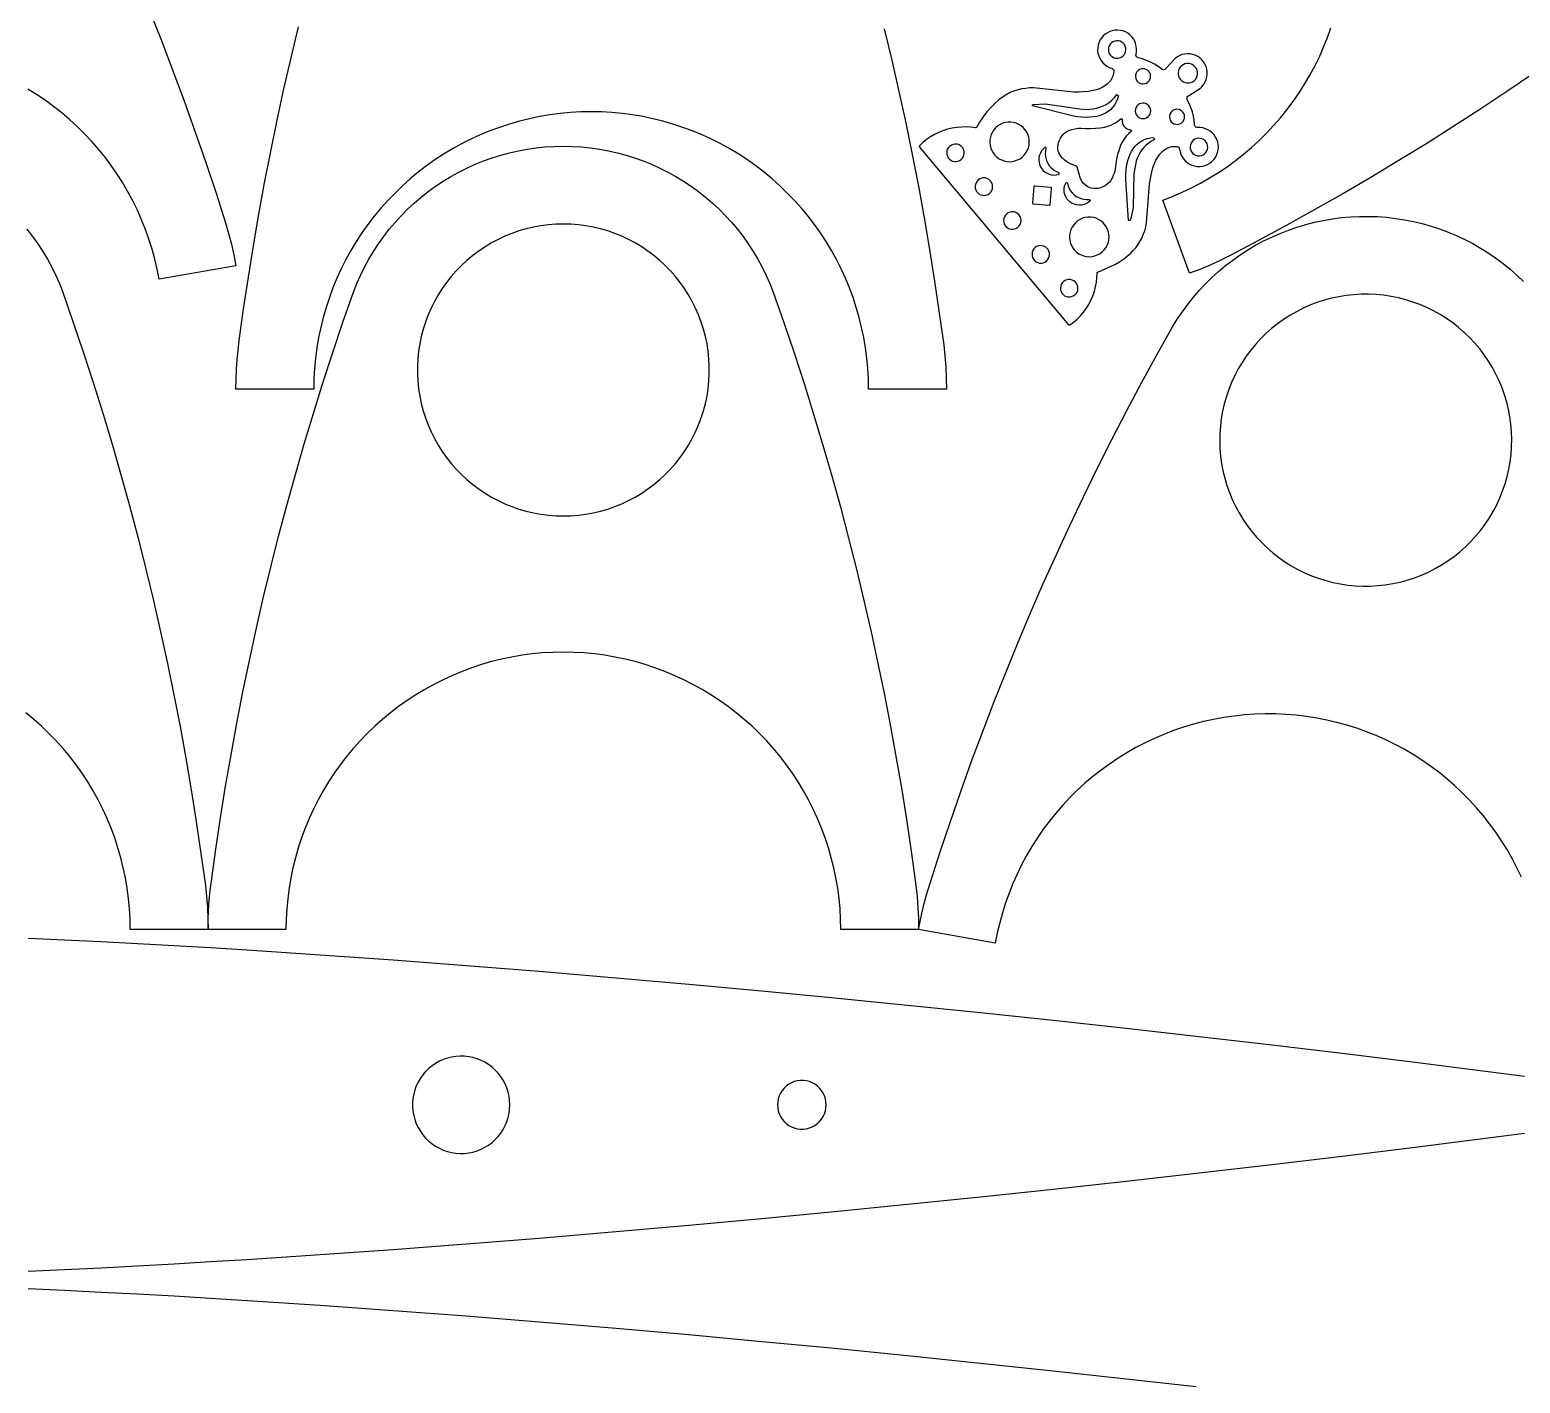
# Model space of a CAD drawing. Extents: x 0 to 1250, y 0 to 2500.
# Drawn here: x 127.7 to 280.8, y 421.6 to 560.6 of the extents above; entities that cross this region are included whole.
import ezdxf

# ---------------------------------------------------------------- set-up
doc = ezdxf.new("R2010")
doc.units = 0
doc.layers.get('0').update_dxf_attribs({"linetype": 'CONTINUOUS', "lineweight": 25})

msp = doc.modelspace()

# ---------------------------------------------------------------- linework, layer by layer
for points in [[(139.989, 562.604), (141.207, 559.53), (142.39, 556.443), (143.539, 553.343), (144.653, 550.23), (145.733, 547.105), (146.777, 543.968), (147.787, 540.82), (148.106, 539.727), (148.39, 538.625), (148.64, 537.514), (148.855, 536.396), (140.977, 535.007), (140.772, 536.053), (140.529, 537.09), (140.246, 538.118), (139.926, 539.135), (139.568, 540.139), (139.172, 541.128), (138.74, 542.102), (138.271, 543.06), (137.767, 543.999), (137.229, 544.919), (136.656, 545.818), (136.05, 546.695), (135.412, 547.548), (134.742, 548.377), (134.042, 549.181), (133.312, 549.958), (132.554, 550.707), (131.768, 551.427), (130.956, 552.117), (130.118, 552.776), (129.257, 553.404), (128.373, 553.999), (127.467, 554.56)], [(215.464, 560.738), (216.237, 557.523), (216.974, 554.3), (217.675, 551.069), (218.34, 547.831), (218.969, 544.585), (219.562, 541.332), (220.119, 538.073), (220.64, 534.808), (221.124, 531.538), (221.572, 528.262), (221.696, 527.13), (221.785, 525.995), (221.838, 524.858), (221.856, 523.72), (213.856, 523.72), (213.836, 524.785), (213.776, 525.85), (213.676, 526.911), (213.537, 527.967), (213.359, 529.018), (213.141, 530.062), (212.884, 531.096), (212.589, 532.12), (212.256, 533.133), (211.885, 534.132), (211.478, 535.117), (211.033, 536.085), (210.553, 537.037), (210.037, 537.97), (209.487, 538.883), (208.903, 539.774), (208.286, 540.644), (207.638, 541.489), (206.958, 542.31), (206.248, 543.105), (205.508, 543.872), (204.74, 544.612), (203.946, 545.322), (203.125, 546.002), (202.279, 546.651), (201.41, 547.268), (200.518, 547.851), (199.606, 548.401), (198.673, 548.917), (197.721, 549.397), (196.752, 549.842), (195.768, 550.25), (194.769, 550.62), (193.756, 550.953), (192.732, 551.249), (191.697, 551.505), (190.654, 551.723), (189.603, 551.901), (188.547, 552.04), (187.485, 552.14), (186.421, 552.2), (185.356, 552.22), (184.29, 552.2), (183.226, 552.14), (182.165, 552.04), (181.108, 551.901), (180.057, 551.723), (179.014, 551.505), (177.979, 551.249), (176.955, 550.953), (175.942, 550.62), (174.943, 550.25), (173.959, 549.842), (172.99, 549.397), (172.038, 548.917), (171.106, 548.401), (170.193, 547.851), (169.301, 547.268), (168.432, 546.651), (167.586, 546.002), (166.765, 545.322), (165.971, 544.612), (165.203, 543.872), (164.464, 543.105), (163.753, 542.31), (163.073, 541.489), (162.424, 540.644), (161.808, 539.774), (161.224, 538.883), (160.674, 537.97), (160.158, 537.037), (159.678, 536.085), (159.233, 535.117), (158.826, 534.132), (158.455, 533.133), (158.122, 532.12), (157.827, 531.096), (157.57, 530.062), (157.352, 529.018), (157.174, 527.967), (157.035, 526.911), (156.935, 525.85), (156.875, 524.785), (156.856, 523.72), (148.856, 523.72), (148.869, 524.723), (148.911, 525.725), (148.98, 526.725), (149.076, 527.724), (149.2, 528.719), (149.649, 531.97), (150.134, 535.216), (150.655, 538.456), (151.212, 541.69), (151.805, 544.918), (152.433, 548.14), (153.096, 551.354), (153.795, 554.561), (154.529, 557.759), (155.299, 560.95)], [(282.159, 556.145), (279.423, 554.289), (276.666, 552.463), (273.89, 550.668), (271.093, 548.905), (268.278, 547.172), (265.443, 545.471), (262.589, 543.801), (259.717, 542.163), (256.827, 540.557), (253.92, 538.984), (250.995, 537.442), (249.973, 536.939), (248.937, 536.467), (247.887, 536.028), (246.823, 535.622), (244.087, 543.14), (245.081, 543.523), (246.061, 543.943), (247.024, 544.399), (247.969, 544.892), (248.896, 545.419), (249.802, 545.98), (250.686, 546.575), (251.548, 547.203), (252.385, 547.862), (253.197, 548.552), (253.983, 549.272), (254.741, 550.021), (255.471, 550.798), (256.171, 551.601), (256.841, 552.431), (257.479, 553.284), (258.085, 554.161), (258.658, 555.06), (259.197, 555.98), (259.701, 556.919), (260.169, 557.876), (260.601, 558.851), (260.997, 559.84), (261.355, 560.844)], [(280.923, 473.571), (280.467, 474.534), (279.975, 475.479), (279.448, 476.406), (278.886, 477.312), (278.291, 478.196), (277.664, 479.057), (277.004, 479.895), (276.314, 480.707), (275.594, 481.493), (274.845, 482.251), (274.068, 482.981), (273.265, 483.681), (272.436, 484.351), (271.582, 484.989), (270.705, 485.595), (269.806, 486.168), (268.887, 486.707), (267.947, 487.21), (266.99, 487.679), (266.016, 488.111), (265.026, 488.507), (264.022, 488.865), (263.006, 489.185), (261.978, 489.468), (260.94, 489.711), (259.894, 489.916), (258.842, 490.082), (257.783, 490.207), (256.721, 490.294), (255.656, 490.34), (254.59, 490.347), (253.525, 490.314), (252.462, 490.241), (251.402, 490.128), (250.347, 489.976), (249.298, 489.784), (248.258, 489.553), (247.227, 489.284), (246.206, 488.976), (245.198, 488.63), (244.203, 488.247), (243.224, 487.827), (242.261, 487.37), (241.315, 486.878), (240.389, 486.351), (239.483, 485.79), (238.599, 485.195), (237.737, 484.567), (236.9, 483.908), (236.087, 483.218), (235.302, 482.498), (234.543, 481.749), (233.814, 480.972), (233.113, 480.168), (232.443, 479.339), (231.805, 478.486), (231.199, 477.609), (230.627, 476.71), (230.088, 475.79), (229.584, 474.851), (229.116, 473.894), (228.683, 472.919), (228.288, 471.93), (227.93, 470.926), (227.609, 469.909), (227.327, 468.882), (227.083, 467.844), (226.878, 466.798), (219, 468.187), (219.188, 469.172), (219.402, 470.152), (219.644, 471.126), (219.912, 472.092), (220.207, 473.051), (221.214, 476.174), (222.256, 479.287), (223.331, 482.387), (224.441, 485.476), (225.585, 488.552), (226.763, 491.615), (227.975, 494.665), (229.22, 497.702), (230.499, 500.724), (231.81, 503.733), (233.155, 506.726), (234.533, 509.705), (235.944, 512.668), (237.387, 515.616), (238.863, 518.547), (240.371, 521.462), (241.911, 524.36), (243.483, 527.241), (245.087, 530.105), (245.574, 530.899), (246.093, 531.672), (246.643, 532.424), (247.223, 533.154), (247.832, 533.859), (248.469, 534.538), (249.133, 535.192), (249.823, 535.818), (250.537, 536.415), (251.276, 536.984), (252.036, 537.521), (252.818, 538.028), (253.62, 538.502), (254.44, 538.944), (255.278, 539.352), (256.131, 539.726), (256.999, 540.065), (257.88, 540.368), (258.772, 540.636), (259.675, 540.867), (260.586, 541.061), (261.504, 541.219), (262.428, 541.339), (263.356, 541.422), (264.286, 541.467), (265.218, 541.474), (266.149, 541.443), (267.078, 541.375), (268.004, 541.269), (268.924, 541.126), (269.838, 540.946), (270.744, 540.729), (271.641, 540.475), (272.526, 540.185), (273.399, 539.86), (274.258, 539.499), (275.102, 539.104), (275.929, 538.675), (276.738, 538.213), (277.527, 537.719), (278.296, 537.193), (279.043, 536.636), (279.767, 536.05), (280.467, 535.435), (281.141, 534.792)], [(127.39, 540.143), (127.96, 539.406), (128.501, 538.648), (129.01, 537.867), (129.487, 537.067), (129.932, 536.249), (130.343, 535.413), (130.719, 534.561), (131.061, 533.694), (132.151, 530.572), (133.207, 527.439), (134.227, 524.294), (135.212, 521.139), (136.162, 517.972), (137.077, 514.795), (137.956, 511.608), (138.8, 508.411), (139.609, 505.205), (140.382, 501.991), (141.118, 498.768), (141.82, 495.537), (142.485, 492.298), (143.114, 489.052), (143.707, 485.8), (144.264, 482.541), (144.784, 479.276), (145.268, 476.006), (145.716, 472.73), (145.84, 471.598), (145.929, 470.463), (145.982, 469.326), (146, 468.187), (138, 468.187), (137.98, 469.253), (137.92, 470.317), (137.821, 471.378), (137.682, 472.435), (137.503, 473.486), (137.285, 474.529), (137.029, 475.564), (136.734, 476.588), (136.401, 477.6), (136.03, 478.599), (135.622, 479.584), (135.178, 480.553), (134.697, 481.504), (134.182, 482.437), (133.632, 483.35), (133.048, 484.242), (132.431, 485.111), (131.782, 485.957), (131.102, 486.777), (130.392, 487.572), (129.653, 488.34), (128.885, 489.079), (128.09, 489.789), (127.269, 490.469)], [(281.252, 453.094), (277.502, 453.579), (273.752, 454.055), (270, 454.525), (262.505, 455.443), (255.006, 456.336), (247.504, 457.204), (240, 458.048), (232.504, 458.866), (225.005, 459.661), (217.504, 460.43), (210, 461.173), (202.504, 461.889), (195.006, 462.577), (187.504, 463.237), (180.001, 463.868), (172.504, 464.468), (165.006, 465.035), (157.504, 465.567), (150, 466.061), (146.252, 466.293), (142.504, 466.514), (138.755, 466.724), (135.005, 466.923), (131.255, 467.109), (127.504, 467.283)], [(127.504, 433.077), (131.255, 433.251), (135.005, 433.438), (138.755, 433.636), (142.504, 433.846), (146.252, 434.067), (150, 434.299), (157.504, 434.793), (165.006, 435.325), (172.504, 435.892), (180.001, 436.492), (187.504, 437.123), (195.006, 437.783), (202.504, 438.471), (210, 439.187), (217.504, 439.93), (225.005, 440.699), (232.504, 441.493), (240, 442.312), (247.504, 443.156), (255.006, 444.024), (262.505, 444.917), (270, 445.835), (273.752, 446.305), (277.502, 446.781), (281.252, 447.266)], [(247.504, 421.189), (240, 422.033), (232.504, 422.852), (225.005, 423.646), (217.504, 424.415), (210, 425.159), (202.504, 425.874), (195.006, 426.563), (187.504, 427.223), (180.001, 427.854), (172.504, 428.453), (165.006, 429.021), (157.504, 429.553), (150, 430.047), (146.252, 430.279), (142.504, 430.5), (138.755, 430.71), (135.005, 430.908), (131.255, 431.094), (127.504, 431.268)]]:
    msp.add_lwpolyline(points)
for points in [[(219.083, 548.588), (234.395, 530.34), (234.528, 530.322), (234.916, 530.608), (235.282, 530.923), (235.623, 531.265), (235.938, 531.631), (236.224, 532.02), (236.48, 532.429), (236.704, 532.856), (236.896, 533.299), (237.054, 533.756), (237.176, 534.222), (237.264, 534.697), (237.316, 535.177), (237.331, 535.659), (237.349, 535.717), (237.397, 535.754), (238.778, 536.339), (239.211, 536.561), (239.63, 536.809), (240.034, 537.081), (240.421, 537.378), (240.789, 537.697), (241.056, 537.966), (241.304, 538.254), (241.53, 538.558), (241.734, 538.879), (241.914, 539.213), (242.083, 539.6), (242.225, 539.999), (242.337, 540.407), (242.42, 540.822), (242.704, 544.823), (242.987, 546.23), (243.095, 546.578), (243.228, 546.916), (243.385, 547.244), (243.566, 547.559), (243.77, 547.861), (243.935, 548.051), (244.121, 548.222), (244.325, 548.37), (244.545, 548.493), (244.782, 548.584), (245.029, 548.642), (245.282, 548.666), (245.536, 548.656), (245.634, 548.629), (245.719, 548.57), (245.778, 548.487), (245.806, 548.388), (245.853, 548.118), (245.937, 547.856), (246.056, 547.608), (246.208, 547.379), (246.39, 547.173), (246.598, 546.994), (246.829, 546.845), (247.078, 546.729), (247.341, 546.649), (247.612, 546.605), (247.887, 546.599), (248.16, 546.63), (248.426, 546.699), (248.68, 546.803), (248.918, 546.942), (249.134, 547.111), (249.325, 547.309), (249.487, 547.531), (249.617, 547.773), (249.713, 548.03), (249.773, 548.299), (249.795, 548.572), (249.779, 548.847), (249.726, 549.116), (249.637, 549.376), (249.512, 549.621), (249.356, 549.847), (249.17, 550.049), (248.958, 550.224), (248.723, 550.368), (248.472, 550.479), (248.208, 550.554), (247.935, 550.592), (247.661, 550.592), (247.564, 550.601), (247.476, 550.641), (247.405, 550.706), (247.358, 550.79), (247.341, 550.886), (247.302, 551.334), (247.229, 551.778), (247.122, 552.215), (246.981, 552.643), (246.807, 553.058), (246.601, 553.458), (246.571, 553.55), (246.571, 553.646), (246.602, 553.737), (246.661, 553.814), (246.74, 553.868), (247.942, 554.644), (248.139, 554.834), (248.308, 555.048), (248.446, 555.283), (248.551, 555.535), (248.62, 555.799), (248.654, 556.07), (248.649, 556.343), (248.608, 556.613), (248.53, 556.875), (248.418, 557.124), (248.273, 557.354), (248.097, 557.564), (247.895, 557.747), (247.669, 557.901), (247.425, 558.023), (247.167, 558.11), (246.899, 558.162), (246.626, 558.176), (246.354, 558.154), (246.088, 558.094), (245.832, 557.999), (245.591, 557.869), (245.371, 557.709), (244.397, 556.66), (244.33, 556.591), (244.245, 556.547), (244.149, 556.532), (244.054, 556.548), (243.969, 556.594), (243.609, 556.863), (243.23, 557.104), (242.833, 557.317), (242.422, 557.499), (241.998, 557.65), (241.565, 557.769), (241.474, 557.803), (241.399, 557.864), (241.347, 557.945), (241.323, 558.039), (241.331, 558.135), (241.378, 558.406), (241.388, 558.681), (241.36, 558.954), (241.295, 559.221), (241.194, 559.476), (241.059, 559.716), (240.892, 559.934), (240.697, 560.128), (240.477, 560.292), (240.237, 560.426), (239.98, 560.525), (239.713, 560.588), (239.439, 560.613), (239.165, 560.601), (238.894, 560.552), (238.633, 560.466), (238.387, 560.345), (238.159, 560.191), (237.954, 560.007), (237.777, 559.797), (237.63, 559.565), (237.516, 559.315), (237.438, 559.052), (237.396, 558.78), (237.392, 558.505), (237.426, 558.233), (237.497, 557.967), (237.603, 557.714), (237.744, 557.478), (237.915, 557.263), (238.114, 557.073), (238.337, 556.913), (238.58, 556.785), (238.839, 556.691), (238.931, 556.647), (239.003, 556.574), (239.046, 556.481), (239.055, 556.379), (239.023, 556.132), (238.957, 555.891), (238.86, 555.661), (238.734, 555.447), (238.58, 555.251), (238.401, 555.077), (238.139, 554.886), (237.86, 554.722), (237.566, 554.586), (237.259, 554.481), (236.944, 554.407), (236.451, 554.32), (235.953, 554.264), (235.453, 554.24), (234.952, 554.249), (230.792, 554.67), (230.397, 554.663), (230.003, 554.628), (229.612, 554.567), (229.227, 554.478), (228.848, 554.363), (228.419, 554.187), (228.005, 553.976), (227.61, 553.732), (227.236, 553.456), (226.887, 553.15), (226.437, 552.689), (226.015, 552.203), (225.623, 551.692), (225.263, 551.158), (224.936, 550.604), (224.892, 550.563), (224.832, 550.555), (224.354, 550.624), (223.872, 550.657), (223.39, 550.653), (222.909, 550.613), (222.432, 550.537), (221.962, 550.425), (221.502, 550.278), (221.055, 550.097), (220.622, 549.883), (220.207, 549.637), (219.812, 549.36), (219.438, 549.055), (219.088, 548.722)], [(239.968, 557.925), (240.099, 558.06), (240.198, 558.22), (240.263, 558.396), (240.289, 558.583), (240.276, 558.77), (240.224, 558.951), (240.136, 559.117), (240.015, 559.262), (239.866, 559.377), (239.697, 559.46), (239.515, 559.505), (239.327, 559.512), (239.141, 559.479), (238.967, 559.409), (238.811, 559.303), (238.68, 559.168), (238.58, 559.009), (238.516, 558.832), (238.49, 558.645), (238.503, 558.458), (238.555, 558.277), (238.643, 558.111), (238.764, 557.967), (238.912, 557.851), (239.082, 557.768), (239.264, 557.723), (239.452, 557.716), (239.637, 557.749), (239.812, 557.819)], [(242.552, 555.267), (242.672, 555.393), (242.761, 555.543), (242.814, 555.709), (242.829, 555.882), (242.806, 556.055), (242.744, 556.218), (242.648, 556.363), (242.521, 556.483), (242.372, 556.572), (242.206, 556.626), (242.032, 556.641), (241.86, 556.617), (241.697, 556.555), (241.552, 556.459), (241.432, 556.333), (241.343, 556.183), (241.289, 556.017), (241.274, 555.844), (241.298, 555.671), (241.359, 555.508), (241.456, 555.363), (241.582, 555.243), (241.732, 555.154), (241.898, 555.1), (242.071, 555.085), (242.244, 555.109), (242.407, 555.171)], [(247.299, 555.41), (247.436, 555.551), (247.543, 555.715), (247.616, 555.897), (247.653, 556.089), (247.65, 556.285), (247.61, 556.477), (247.533, 556.657), (247.422, 556.819), (247.282, 556.956), (247.118, 557.064), (246.936, 557.137), (246.743, 557.173), (246.547, 557.171), (246.356, 557.13), (246.175, 557.053), (246.014, 556.943), (245.876, 556.802), (245.769, 556.638), (245.696, 556.456), (245.66, 556.264), (245.662, 556.068), (245.703, 555.876), (245.78, 555.696), (245.89, 555.534), (246.03, 555.397), (246.195, 555.289), (246.376, 555.216), (246.569, 555.18), (246.765, 555.182), (246.957, 555.223), (247.137, 555.3)], [(239.546, 553.845), (239.478, 553.636), (239.396, 553.432), (239.266, 553.157), (239.107, 552.897), (238.921, 552.655), (238.711, 552.435), (238.455, 552.237), (238.181, 552.067), (237.89, 551.926), (237.587, 551.816), (237.273, 551.737), (236.953, 551.692), (236.542, 551.655), (236.129, 551.644), (235.716, 551.659), (235.305, 551.7), (234.898, 551.766), (230.7, 552.815), (230.714, 552.935), (230.814, 552.983), (232.004, 553.03), (235.553, 552.517), (235.894, 552.481), (236.237, 552.469), (236.579, 552.483), (236.92, 552.522), (237.273, 552.585), (237.618, 552.683), (237.951, 552.816), (238.269, 552.981), (238.576, 553.189), (238.861, 553.427), (239.121, 553.692), (239.353, 553.981)], [(242.562, 551.706), (242.685, 551.835), (242.775, 551.987), (242.83, 552.156), (242.845, 552.333), (242.821, 552.509), (242.758, 552.675), (242.66, 552.823), (242.531, 552.945), (242.379, 553.036), (242.21, 553.091), (242.033, 553.106), (241.857, 553.082), (241.691, 553.019), (241.543, 552.921), (241.42, 552.792), (241.33, 552.64), (241.275, 552.471), (241.26, 552.294), (241.284, 552.118), (241.347, 551.952), (241.445, 551.804), (241.574, 551.681), (241.726, 551.591), (241.895, 551.536), (242.072, 551.521), (242.248, 551.545), (242.414, 551.608)], [(240.837, 550.354), (240.872, 550.306), (240.872, 550.246), (240.839, 550.197), (240.569, 549.96), (240.323, 549.698), (240.103, 549.414), (239.912, 549.11), (239.752, 548.788), (239.585, 548.313), (239.445, 547.829), (239.334, 547.337), (239.25, 546.841), (239.195, 546.34), (239.148, 546.108), (239.083, 545.881), (239, 545.66), (238.891, 545.409), (238.75, 545.173), (238.579, 544.959), (238.382, 544.769), (238.161, 544.606), (237.938, 544.493), (237.703, 544.408), (237.46, 544.352), (237.212, 544.326), (236.975, 544.327), (236.741, 544.363), (236.515, 544.435), (236.303, 544.541), (236.097, 544.698), (235.915, 544.882), (235.76, 545.09), (235.637, 545.318), (235.272, 546.557), (235.25, 546.605), (235.206, 546.635), (234.932, 546.731), (234.666, 546.847), (234.41, 546.981), (234.18, 547.115), (233.966, 547.273), (233.771, 547.452), (233.596, 547.652), (233.489, 547.815), (233.404, 547.99), (233.344, 548.176), (233.309, 548.368), (233.304, 548.606), (233.329, 548.844), (233.382, 549.077), (233.463, 549.301), (233.571, 549.515), (233.7, 549.712), (233.853, 549.891), (234.028, 550.048), (234.221, 550.182), (234.431, 550.29), (234.737, 550.401), (235.054, 550.479), (235.376, 550.525), (235.702, 550.537), (236.185, 550.507), (236.67, 550.503), (237.153, 550.524), (237.635, 550.571), (238.114, 550.644), (238.473, 550.744), (238.821, 550.88), (239.152, 551.05), (239.466, 551.253), (239.757, 551.486), (239.812, 551.51), (239.87, 551.499), (239.912, 551.457), (239.922, 551.398), (239.918, 551.211), (239.952, 551.027), (240.023, 550.853), (240.127, 550.698), (240.262, 550.568), (240.42, 550.468), (240.596, 550.402), (240.781, 550.374)], [(246.048, 551.1), (246.168, 551.227), (246.257, 551.376), (246.311, 551.542), (246.326, 551.716), (246.302, 551.888), (246.24, 552.051), (246.144, 552.196), (246.018, 552.316), (245.868, 552.405), (245.702, 552.459), (245.529, 552.474), (245.356, 552.45), (245.193, 552.389), (245.048, 552.292), (244.928, 552.166), (244.839, 552.016), (244.785, 551.85), (244.77, 551.677), (244.794, 551.504), (244.856, 551.341), (244.952, 551.196), (245.078, 551.076), (245.228, 550.987), (245.394, 550.934), (245.567, 550.919), (245.74, 550.942), (245.903, 551.004)], [(229.645, 547.567), (229.849, 547.764), (230.024, 547.988), (230.166, 548.233), (230.272, 548.496), (230.34, 548.772), (230.37, 549.054), (230.36, 549.337), (230.311, 549.616), (230.223, 549.886), (230.099, 550.141), (229.941, 550.376), (229.751, 550.587), (229.533, 550.769), (229.293, 550.919), (229.034, 551.035), (228.761, 551.113), (228.481, 551.152), (228.197, 551.152), (227.916, 551.113), (227.643, 551.035), (227.384, 550.919), (227.144, 550.769), (226.927, 550.587), (226.737, 550.376), (226.578, 550.141), (226.454, 549.886), (226.366, 549.616), (226.317, 549.337), (226.307, 549.054), (226.337, 548.772), (226.406, 548.496), (226.512, 548.233), (226.654, 547.988), (226.828, 547.764), (227.032, 547.567), (227.262, 547.401), (227.512, 547.268), (227.778, 547.171), (228.056, 547.112), (228.339, 547.092), (228.622, 547.112), (228.899, 547.171), (229.165, 547.268), (229.416, 547.401)], [(205.151, 530.572), (206.207, 527.439), (207.227, 524.294), (208.212, 521.139), (209.162, 517.972), (210.077, 514.795), (210.956, 511.608), (211.8, 508.411), (212.609, 505.205), (213.382, 501.991), (214.118, 498.768), (214.82, 495.537), (215.485, 492.298), (216.114, 489.052), (216.707, 485.8), (217.264, 482.541), (217.784, 479.276), (218.268, 476.006), (218.716, 472.73), (218.84, 471.598), (218.929, 470.463), (218.982, 469.326), (219, 468.187), (211, 468.187), (210.98, 469.253), (210.92, 470.317), (210.821, 471.378), (210.682, 472.435), (210.503, 473.486), (210.285, 474.529), (210.029, 475.564), (209.734, 476.588), (209.401, 477.6), (209.03, 478.599), (208.622, 479.584), (208.178, 480.553), (207.697, 481.504), (207.182, 482.437), (206.632, 483.35), (206.048, 484.242), (205.431, 485.111), (204.782, 485.957), (204.102, 486.777), (203.392, 487.572), (202.653, 488.34), (201.885, 489.079), (201.09, 489.789), (200.269, 490.469), (199.424, 491.118), (198.555, 491.735), (197.663, 492.319), (196.75, 492.869), (195.817, 493.385), (194.866, 493.865), (193.897, 494.309), (192.912, 494.717), (191.913, 495.088), (190.9, 495.421), (189.876, 495.716), (188.842, 495.973), (187.798, 496.19), (186.748, 496.369), (185.691, 496.508), (184.63, 496.608), (183.566, 496.667), (182.5, 496.687), (181.434, 496.667), (180.37, 496.608), (179.309, 496.508), (178.252, 496.369), (177.202, 496.19), (176.158, 495.973), (175.124, 495.716), (174.1, 495.421), (173.087, 495.088), (172.088, 494.717), (171.103, 494.309), (170.134, 493.865), (169.183, 493.385), (168.25, 492.869), (167.337, 492.319), (166.445, 491.735), (165.576, 491.118), (164.731, 490.469), (163.91, 489.789), (163.115, 489.079), (162.347, 488.34), (161.608, 487.572), (160.898, 486.777), (160.218, 485.957), (159.569, 485.111), (158.952, 484.242), (158.368, 483.35), (157.818, 482.437), (157.303, 481.504), (156.822, 480.553), (156.378, 479.584), (155.97, 478.599), (155.599, 477.6), (155.266, 476.588), (154.971, 475.564), (154.715, 474.529), (154.497, 473.486), (154.318, 472.435), (154.179, 471.378), (154.08, 470.317), (154.02, 469.253), (154, 468.187), (146, 468.187), (146.014, 469.19), (146.055, 470.192), (146.124, 471.193), (146.22, 472.191), (146.344, 473.187), (146.793, 476.438), (147.279, 479.683), (147.8, 482.924), (148.357, 486.158), (148.949, 489.386), (149.577, 492.607), (150.241, 495.821), (150.94, 499.028), (151.674, 502.227), (152.443, 505.417), (153.248, 508.599), (154.088, 511.772), (154.963, 514.935), (155.872, 518.088), (156.816, 521.231), (157.795, 524.364), (158.809, 527.485), (159.857, 530.596), (160.939, 533.694), (161.281, 534.561), (161.657, 535.413), (162.068, 536.249), (162.513, 537.067), (162.99, 537.867), (163.499, 538.648), (164.04, 539.406), (164.61, 540.143), (165.21, 540.855), (165.839, 541.543), (166.495, 542.205), (167.177, 542.839), (167.884, 543.446), (168.615, 544.023), (169.369, 544.57), (170.144, 545.087), (170.94, 545.571), (171.755, 546.023), (172.587, 546.441), (173.436, 546.826), (174.299, 547.176), (175.176, 547.49), (176.065, 547.769), (176.965, 548.011), (177.873, 548.217), (178.79, 548.386), (179.712, 548.518), (180.639, 548.612), (181.569, 548.668), (182.5, 548.687), (183.431, 548.668), (184.361, 548.612), (185.288, 548.518), (186.21, 548.386), (187.127, 548.217), (188.035, 548.011), (188.935, 547.769), (189.824, 547.49), (190.701, 547.176), (191.564, 546.826), (192.413, 546.441), (193.245, 546.023), (194.06, 545.571), (194.856, 545.087), (195.631, 544.57), (196.385, 544.023), (197.116, 543.446), (197.823, 542.839), (198.505, 542.205), (199.161, 541.543), (199.79, 540.855), (200.39, 540.143), (200.96, 539.406), (201.501, 538.648), (202.01, 537.867), (202.487, 537.067), (202.932, 536.249), (203.343, 535.413), (203.719, 534.561), (204.061, 533.694)], [(223.363, 547.317), (223.494, 547.453), (223.593, 547.612), (223.658, 547.789), (223.684, 547.975), (223.671, 548.163), (223.619, 548.344), (223.531, 548.51), (223.41, 548.654), (223.261, 548.77), (223.092, 548.852), (222.91, 548.898), (222.722, 548.904), (222.536, 548.872), (222.362, 548.801), (222.206, 548.696), (222.075, 548.561), (221.976, 548.401), (221.911, 548.224), (221.885, 548.038), (221.898, 547.85), (221.95, 547.669), (222.038, 547.503), (222.159, 547.359), (222.308, 547.243), (222.477, 547.161), (222.659, 547.115), (222.847, 547.109), (223.033, 547.141), (223.207, 547.212)], [(233.371, 545.778), (233.422, 545.813), (233.443, 545.871), (233.426, 545.93), (233.378, 545.968), (233.127, 546.083), (232.893, 546.23), (232.681, 546.407), (232.495, 546.611), (232.337, 546.838), (232.212, 547.084), (232.12, 547.344), (232.064, 547.615), (232.045, 547.891), (232.063, 548.166), (232.118, 548.437), (232.115, 548.498), (232.077, 548.546), (232.018, 548.563), (231.96, 548.542), (231.78, 548.38), (231.627, 548.191), (231.505, 547.981), (231.417, 547.756), (231.364, 547.519), (231.348, 547.277), (231.369, 547.035), (231.427, 546.8), (231.52, 546.576), (231.647, 546.369), (231.804, 546.184), (231.987, 546.025), (232.192, 545.896), (232.415, 545.8), (232.65, 545.739), (232.891, 545.715), (233.133, 545.728)], [(241.673, 549.055), (241.938, 549.22), (242.219, 549.356), (242.513, 549.462), (242.816, 549.536), (243.125, 549.579), (243.226, 549.365), (242.922, 549.201), (242.635, 549.009), (242.367, 548.79), (242.122, 548.546), (241.901, 548.281), (241.725, 548.016), (241.573, 547.738), (241.445, 547.447), (241.343, 547.147), (241.122, 545.836), (241.024, 542.374), (240.76, 541.129), (240.696, 541.039), (240.575, 541.046), (240.272, 545.263), (240.277, 545.78), (240.321, 546.294), (240.404, 546.804), (240.525, 547.305), (240.614, 547.596), (240.728, 547.877), (240.868, 548.147), (241.032, 548.402), (241.219, 548.642), (241.427, 548.863)], [(248.373, 547.907), (248.504, 548.042), (248.604, 548.202), (248.668, 548.379), (248.694, 548.565), (248.681, 548.753), (248.629, 548.934), (248.541, 549.1), (248.42, 549.244), (248.272, 549.36), (248.103, 549.442), (247.92, 549.488), (247.732, 549.494), (247.547, 549.462), (247.372, 549.391), (247.216, 549.286), (247.086, 549.151), (246.986, 548.991), (246.922, 548.814), (246.896, 548.628), (246.909, 548.44), (246.96, 548.259), (247.049, 548.093), (247.17, 547.949), (247.318, 547.833), (247.487, 547.751), (247.67, 547.705), (247.858, 547.699), (248.043, 547.731), (248.218, 547.802)], [(226.283, 543.837), (226.414, 543.972), (226.514, 544.132), (226.578, 544.309), (226.604, 544.495), (226.591, 544.683), (226.539, 544.864), (226.451, 545.03), (226.33, 545.174), (226.182, 545.29), (226.012, 545.372), (225.83, 545.418), (225.642, 545.424), (225.457, 545.392), (225.282, 545.321), (225.126, 545.216), (224.996, 545.081), (224.896, 544.921), (224.831, 544.744), (224.805, 544.558), (224.818, 544.37), (224.87, 544.189), (224.959, 544.023), (225.079, 543.879), (225.228, 543.763), (225.397, 543.681), (225.579, 543.635), (225.767, 543.629), (225.953, 543.661), (226.127, 543.732)], [(232.515, 542.708), (232.658, 544.338), (232.649, 544.389), (232.616, 544.429), (232.567, 544.446), (230.936, 544.589), (230.885, 544.58), (230.846, 544.547), (230.828, 544.498), (230.685, 542.868), (230.694, 542.817), (230.728, 542.777), (230.776, 542.759), (232.407, 542.617), (232.458, 542.626), (232.498, 542.659)], [(236.57, 543.189), (236.611, 543.143), (236.617, 543.082), (236.586, 543.029), (236.395, 542.88), (236.182, 542.762), (235.955, 542.679), (235.717, 542.631), (235.475, 542.62), (235.234, 542.646), (234.999, 542.709), (234.778, 542.807), (234.573, 542.938), (234.391, 543.098), (234.236, 543.285), (234.112, 543.493), (234.02, 543.717), (233.964, 543.953), (233.945, 544.195), (233.964, 544.437), (234.019, 544.673), (234.109, 544.898), (234.152, 544.942), (234.212, 544.953), (234.268, 544.926), (234.297, 544.873), (234.366, 544.605), (234.471, 544.349), (234.608, 544.11), (234.777, 543.891), (234.973, 543.697), (235.194, 543.53), (235.434, 543.395), (235.691, 543.293), (235.959, 543.226), (236.234, 543.196), (236.51, 543.203)], [(182.5, 540.687), (181.728, 540.667), (180.958, 540.608), (180.192, 540.509), (179.432, 540.37), (178.68, 540.193), (177.938, 539.977), (177.209, 539.723), (176.493, 539.432), (175.794, 539.105), (175.112, 538.741), (174.45, 538.344), (173.809, 537.913), (173.191, 537.449), (172.598, 536.954), (172.031, 536.429), (171.492, 535.876), (170.982, 535.296), (170.502, 534.69), (170.055, 534.061), (169.64, 533.409), (169.26, 532.737), (168.915, 532.046), (168.605, 531.338), (168.333, 530.615), (168.098, 529.88), (167.901, 529.133), (167.743, 528.376), (167.624, 527.613), (167.545, 526.845), (167.505, 526.073), (167.505, 525.301), (167.545, 524.53), (167.624, 523.761), (167.743, 522.998), (167.901, 522.242), (168.098, 521.495), (168.333, 520.759), (168.605, 520.036), (168.915, 519.329), (169.26, 518.638), (169.64, 517.965), (170.055, 517.313), (170.502, 516.684), (170.982, 516.078), (171.492, 515.498), (172.031, 514.945), (172.598, 514.42), (173.191, 513.925), (173.809, 513.462), (174.45, 513.031), (175.112, 512.633), (175.794, 512.27), (176.493, 511.942), (177.209, 511.651), (177.938, 511.398), (178.68, 511.182), (179.432, 511.004), (180.192, 510.866), (180.958, 510.767), (181.728, 510.707), (182.5, 510.687), (183.272, 510.707), (184.042, 510.767), (184.808, 510.866), (185.568, 511.004), (186.32, 511.182), (187.062, 511.398), (187.791, 511.651), (188.507, 511.942), (189.206, 512.27), (189.888, 512.633), (190.55, 513.031), (191.191, 513.462), (191.809, 513.925), (192.402, 514.42), (192.969, 514.945), (193.508, 515.498), (194.018, 516.078), (194.498, 516.684), (194.945, 517.313), (195.36, 517.965), (195.74, 518.638), (196.085, 519.329), (196.395, 520.036), (196.667, 520.759), (196.902, 521.495), (197.099, 522.242), (197.257, 522.998), (197.376, 523.761), (197.455, 524.53), (197.495, 525.301), (197.495, 526.073), (197.455, 526.845), (197.376, 527.613), (197.257, 528.376), (197.099, 529.133), (196.902, 529.88), (196.667, 530.615), (196.395, 531.338), (196.085, 532.046), (195.74, 532.737), (195.36, 533.409), (194.945, 534.061), (194.498, 534.69), (194.018, 535.296), (193.508, 535.876), (192.969, 536.429), (192.402, 536.954), (191.809, 537.449), (191.191, 537.913), (190.55, 538.344), (189.888, 538.741), (189.206, 539.105), (188.507, 539.432), (187.791, 539.723), (187.062, 539.977), (186.32, 540.193), (185.568, 540.37), (184.808, 540.509), (184.042, 540.608), (183.272, 540.667)], [(229.203, 540.357), (229.334, 540.492), (229.434, 540.652), (229.498, 540.829), (229.524, 541.015), (229.511, 541.203), (229.459, 541.384), (229.371, 541.55), (229.25, 541.694), (229.102, 541.81), (228.933, 541.892), (228.75, 541.938), (228.562, 541.944), (228.377, 541.911), (228.202, 541.841), (228.046, 541.736), (227.916, 541.6), (227.816, 541.441), (227.752, 541.264), (227.725, 541.078), (227.739, 540.89), (227.79, 540.709), (227.879, 540.543), (228, 540.399), (228.148, 540.283), (228.317, 540.201), (228.5, 540.155), (228.688, 540.149), (228.873, 540.181), (229.047, 540.252)], [(237.837, 537.805), (238.041, 538.002), (238.216, 538.225), (238.358, 538.471), (238.464, 538.734), (238.532, 539.009), (238.562, 539.291), (238.552, 539.574), (238.503, 539.853), (238.415, 540.123), (238.291, 540.378), (238.132, 540.613), (237.943, 540.824), (237.725, 541.006), (237.485, 541.156), (237.226, 541.272), (236.953, 541.35), (236.672, 541.389), (236.389, 541.389), (236.108, 541.35), (235.835, 541.272), (235.576, 541.156), (235.336, 541.006), (235.119, 540.824), (234.929, 540.613), (234.77, 540.378), (234.646, 540.123), (234.558, 539.853), (234.509, 539.574), (234.499, 539.291), (234.529, 539.009), (234.597, 538.734), (234.704, 538.471), (234.845, 538.225), (235.02, 538.002), (235.224, 537.805), (235.453, 537.638), (235.704, 537.505), (235.97, 537.408), (236.248, 537.349), (236.531, 537.329), (236.814, 537.349), (237.091, 537.408), (237.357, 537.505), (237.608, 537.638)], [(232.124, 536.877), (232.254, 537.012), (232.354, 537.172), (232.418, 537.348), (232.445, 537.535), (232.431, 537.722), (232.38, 537.903), (232.291, 538.069), (232.17, 538.214), (232.022, 538.329), (231.853, 538.412), (231.67, 538.457), (231.482, 538.464), (231.297, 538.431), (231.123, 538.361), (230.967, 538.256), (230.836, 538.12), (230.736, 537.961), (230.672, 537.784), (230.646, 537.598), (230.659, 537.41), (230.711, 537.229), (230.799, 537.063), (230.92, 536.919), (231.068, 536.803), (231.237, 536.72), (231.42, 536.675), (231.608, 536.668), (231.793, 536.701), (231.968, 536.771)], [(235.044, 533.397), (235.174, 533.532), (235.274, 533.691), (235.339, 533.868), (235.365, 534.055), (235.352, 534.242), (235.3, 534.423), (235.211, 534.589), (235.09, 534.733), (234.942, 534.849), (234.773, 534.932), (234.59, 534.977), (234.402, 534.984), (234.217, 534.951), (234.043, 534.881), (233.887, 534.775), (233.756, 534.64), (233.656, 534.48), (233.592, 534.304), (233.566, 534.117), (233.579, 533.93), (233.631, 533.749), (233.719, 533.583), (233.84, 533.439), (233.988, 533.323), (234.157, 533.24), (234.34, 533.195), (234.528, 533.188), (234.713, 533.221), (234.888, 533.291)], [(267.535, 533.248), (266.771, 533.362), (266.002, 533.437), (265.231, 533.472), (264.458, 533.468), (263.687, 533.424), (262.919, 533.34), (262.157, 533.217), (261.401, 533.055), (260.656, 532.854), (259.921, 532.614), (259.2, 532.338), (258.494, 532.024), (257.805, 531.675), (257.135, 531.291), (256.485, 530.873), (255.859, 530.421), (255.256, 529.939), (254.678, 529.425), (254.128, 528.883), (253.607, 528.313), (253.115, 527.717), (252.655, 527.097), (252.228, 526.453), (251.834, 525.789), (251.475, 525.105), (251.151, 524.404), (250.864, 523.686), (250.615, 522.955), (250.403, 522.212), (250.23, 521.46), (250.096, 520.699), (250.001, 519.932), (249.946, 519.162), (249.93, 518.39), (249.955, 517.618), (250.019, 516.848), (250.122, 516.082), (250.265, 515.323), (250.447, 514.572), (250.667, 513.832), (250.925, 513.104), (251.22, 512.39), (251.552, 511.692), (251.918, 511.013), (252.32, 510.353), (252.755, 509.714), (253.222, 509.099), (253.72, 508.509), (254.248, 507.945), (254.804, 507.409), (255.387, 506.902), (255.996, 506.427), (256.628, 505.983), (257.282, 505.572), (257.957, 505.195), (258.649, 504.854), (259.359, 504.549), (260.083, 504.28), (260.82, 504.049), (261.569, 503.857), (262.326, 503.703), (263.089, 503.589), (263.858, 503.514), (264.63, 503.479), (265.402, 503.483), (266.173, 503.527), (266.941, 503.611), (267.704, 503.734), (268.459, 503.896), (269.205, 504.097), (269.939, 504.337), (270.661, 504.613), (271.367, 504.927), (272.056, 505.276), (272.726, 505.66), (273.375, 506.078), (274.002, 506.53), (274.605, 507.012), (275.182, 507.526), (275.732, 508.068), (276.254, 508.638), (276.745, 509.234), (277.205, 509.854), (277.633, 510.498), (278.027, 511.162), (278.386, 511.846), (278.709, 512.547), (278.996, 513.265), (279.246, 513.996), (279.457, 514.739), (279.63, 515.491), (279.765, 516.252), (279.859, 517.019), (279.915, 517.789), (279.93, 518.561), (279.906, 519.333), (279.842, 520.103), (279.738, 520.869), (279.595, 521.628), (279.414, 522.378), (279.193, 523.119), (278.935, 523.847), (278.64, 524.561), (278.309, 525.259), (277.942, 525.938), (277.541, 526.598), (277.106, 527.237), (276.639, 527.852), (276.14, 528.442), (275.612, 529.006), (275.056, 529.542), (274.473, 530.049), (273.865, 530.524), (273.233, 530.968), (272.578, 531.379), (271.904, 531.756), (271.211, 532.097), (270.502, 532.402), (269.777, 532.671), (269.04, 532.901), (268.292, 533.094)], [(177, 450.18), (176.98, 450.622), (176.922, 451.06), (176.825, 451.492), (176.69, 451.913), (176.518, 452.321), (176.312, 452.712), (176.071, 453.083), (175.798, 453.431), (175.496, 453.754), (175.167, 454.049), (174.812, 454.314), (174.436, 454.546), (174.04, 454.745), (173.629, 454.907), (173.205, 455.033), (172.771, 455.12), (172.332, 455.169), (171.889, 455.179), (171.448, 455.149), (171.011, 455.081), (170.582, 454.975), (170.163, 454.83), (169.76, 454.65), (169.373, 454.435), (169.008, 454.186), (168.665, 453.906), (168.349, 453.596), (168.061, 453.26), (167.805, 452.9), (167.581, 452.519), (167.391, 452.119), (167.238, 451.704), (167.122, 451.277), (167.044, 450.842), (167.005, 450.401), (167.005, 449.959), (167.044, 449.518), (167.122, 449.083), (167.238, 448.656), (167.391, 448.241), (167.581, 447.841), (167.805, 447.46), (168.061, 447.1), (168.349, 446.764), (168.665, 446.454), (169.008, 446.174), (169.373, 445.925), (169.76, 445.71), (170.163, 445.529), (170.582, 445.385), (171.011, 445.279), (171.448, 445.211), (171.889, 445.181), (172.332, 445.191), (172.771, 445.24), (173.205, 445.327), (173.629, 445.453), (174.04, 445.615), (174.436, 445.813), (174.812, 446.046), (175.167, 446.311), (175.496, 446.606), (175.798, 446.929), (176.071, 447.277), (176.312, 447.648), (176.518, 448.039), (176.69, 448.447), (176.825, 448.868), (176.922, 449.3), (176.98, 449.738)], [(209.5, 450.18), (209.48, 450.493), (209.422, 450.802), (209.324, 451.1), (209.191, 451.384), (209.023, 451.649), (208.822, 451.891), (208.594, 452.106), (208.34, 452.291), (208.064, 452.442), (207.773, 452.558), (207.469, 452.636), (207.157, 452.675), (206.843, 452.675), (206.531, 452.636), (206.227, 452.558), (205.936, 452.442), (205.66, 452.291), (205.406, 452.106), (205.178, 451.891), (204.977, 451.649), (204.809, 451.384), (204.676, 451.1), (204.578, 450.802), (204.52, 450.493), (204.5, 450.18), (204.52, 449.867), (204.578, 449.558), (204.676, 449.26), (204.809, 448.976), (204.977, 448.711), (205.178, 448.469), (205.406, 448.254), (205.66, 448.069), (205.936, 447.918), (206.227, 447.802), (206.531, 447.724), (206.843, 447.685), (207.157, 447.685), (207.469, 447.724), (207.773, 447.802), (208.064, 447.918), (208.34, 448.069), (208.594, 448.254), (208.822, 448.469), (209.023, 448.711), (209.191, 448.976), (209.324, 449.26), (209.422, 449.558), (209.48, 449.867)]]:
    msp.add_lwpolyline(points, close=True)

doc.saveas('drawing.dxf')
